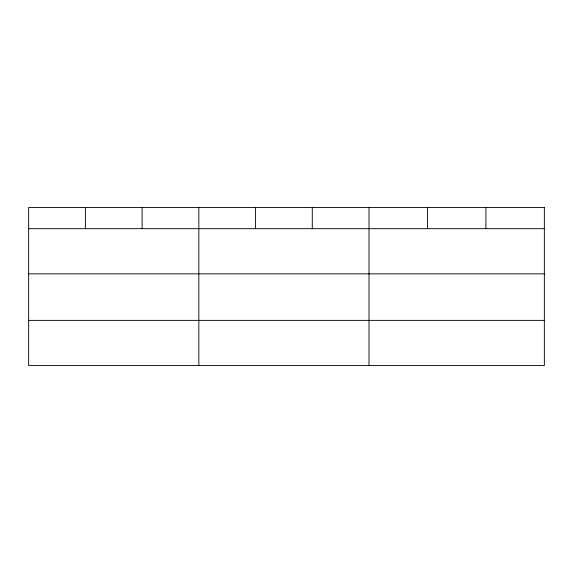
<?xml version="1.0" encoding="UTF-8"?>
<svg xmlns="http://www.w3.org/2000/svg" width="573" height="573" viewBox="0 0 573 573"><rect width="100%" height="100%" fill="white"/><g stroke="black" fill="none" stroke-linecap="round" stroke-linejoin="round"><path stroke-width="0.86" d="M28.65 228.67L544.35 228.67M28.65 273.844L544.35 273.844M28.65 320.379L544.35 320.379M485.904 207.447L485.904 228.67M427.458 207.447L427.458 228.67M369.012 207.447L369.012 365.553M312.285 207.447L312.285 228.67M255.558 207.447L255.558 228.67M198.831 207.447L198.831 365.553M142.104 207.447L142.104 228.67M85.377 207.447L85.377 228.67M544.35 207.447L28.65 207.447L28.65 365.553L544.35 365.553L544.35 207.447"/></g></svg>
